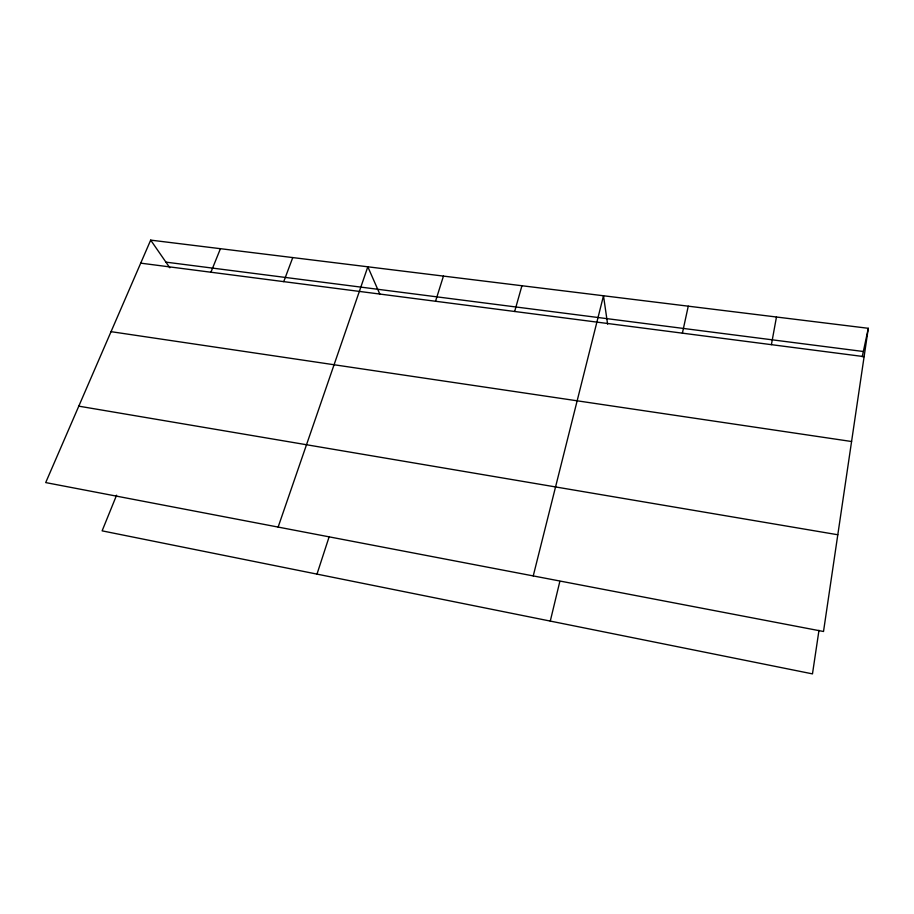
<?xml version="1.0" encoding="UTF-8"?>
<svg xmlns="http://www.w3.org/2000/svg" width="914" height="914" viewBox="0 0 914 914"><rect width="100%" height="100%" fill="white"/><g stroke="black" fill="none" stroke-linecap="round" stroke-linejoin="round"><path stroke-width="1.37" d="M868.3 328.297L823.514 631.494L45.7 482.581L150.684 240.119L868.3 328.297L862.222 356.768M818.978 630.306L812.477 673.881L102.117 530.851L116.592 495.194M771.405 344.658L776.466 317.009M682.392 333.153L688.265 306.167M550.274 621.097L559.836 581.43M533.239 575.923L603.491 295.759L607.616 324.173M514.662 311.48L521.94 285.728M435.532 301.254L443.45 276.085M316.987 574.118L329.211 536.575M278.13 527.081L367.828 266.797L379.95 294.411M283.74 281.638L292.766 257.577M210.917 272.223L220.434 248.688M165.925 262.135L863.353 351.502M140.71 263.152L864.118 356.643M111.051 331.668L851.574 441.508M78.787 406.159L837.807 534.759M150.684 240.119L169.833 267.791"/></g></svg>
